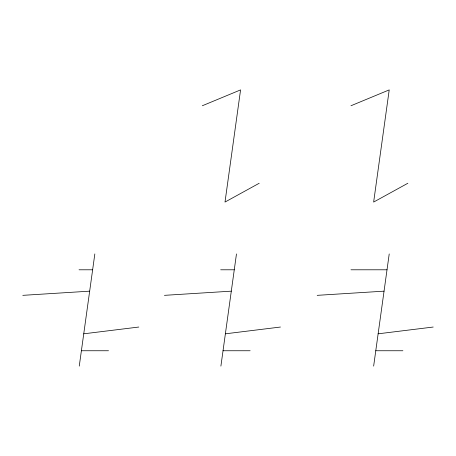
<?xml version="1.0" encoding="UTF-8"?>
<svg xmlns="http://www.w3.org/2000/svg" width="456" height="456" viewBox="0 0 456 456"><rect width="100%" height="100%" fill="white"/><g stroke="black" fill="none" stroke-linecap="round" stroke-linejoin="round"><path stroke-width="0.68" d="M79.264 366.105L94.837 253.935M220.898 366.105L236.47 253.935M373.646 366.105L389.219 253.935M259.202 183.255L225.002 202.065L240.574 89.895L202.321 105.752M407.852 183.255L373.646 202.065L389.219 89.895L350.966 105.752M83.744 333.815L138.812 327.037M225.378 333.815L280.446 327.037M378.132 333.815L433.2 327.037M22.8 295.345L89.667 291.162M164.434 295.345L231.3 291.162M317.188 295.345L384.055 291.162M79.036 269.792L92.636 269.792M220.67 269.792L234.27 269.792M350.966 269.792L387.019 269.792M81.396 350.749L108.505 350.749M223.03 350.749L250.139 350.749M375.778 350.749L402.893 350.749"/></g></svg>
